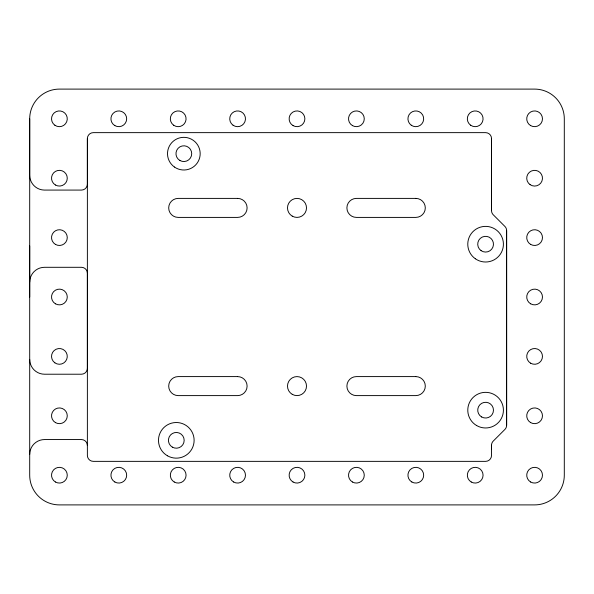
<?xml version="1.0" encoding="UTF-8"?>
<svg xmlns="http://www.w3.org/2000/svg" width="594" height="594" viewBox="0 0 594 594"><rect width="100%" height="100%" fill="white"/><g stroke="black" fill="none" stroke-linecap="round" stroke-linejoin="round"><path stroke-width="0.89" d="M29.7 297L29.7 118.8A29.7 29.7 0 0 1 59.4 89.1L534.6 89.1A29.7 29.7 0 0 1 564.3 118.8L564.3 475.2A29.7 29.7 0 0 1 534.6 504.9L59.4 504.9A29.7 29.7 0 0 1 29.7 475.2L29.7 245.961M87.377 138.58L87.377 455.42A5.94 5.94 0 0 0 93.317 461.36L485.595 461.36A5.94 5.94 0 0 0 491.535 455.42L491.535 445.248A5.94 5.94 0 0 1 493.28 441.052L504.885 429.447A5.94 5.94 0 0 0 506.623 425.245L506.623 230.613A5.94 5.94 0 0 0 504.885 226.418L493.272 214.805A5.94 5.94 0 0 1 491.535 210.603L491.535 138.58A5.94 5.94 0 0 0 485.595 132.64L93.317 132.64A5.94 5.94 0 0 0 87.377 138.58L87.377 184.14A5.94 5.94 0 0 1 81.437 190.08L44.186 190.073A14.85 14.85 0 0 1 29.7 175.23L29.7 118.8M506.623 230.613L506.623 425.245M491.535 138.58L491.535 210.603M491.535 445.255L491.535 449.064M29.7 282.15A14.85 14.85 0 0 1 44.55 267.3L81.437 267.3A5.94 5.94 0 0 1 87.377 273.24L87.377 368.28A5.94 5.94 0 0 1 81.437 374.22L44.55 374.22A14.85 14.85 0 0 1 29.7 359.37M29.7 454.41A14.85 14.85 0 0 1 44.55 439.56L81.437 439.56A5.94 5.94 0 0 1 87.377 445.5M237.607 198.396L178.207 198.396A9.504 9.504 0 0 0 168.696 207.9A9.504 9.504 0 0 0 178.2 217.404L237.607 217.404A9.504 9.504 0 0 0 247.104 207.9A9.504 9.504 0 0 0 237.607 198.396M415.8 198.396L356.4 198.396A9.504 9.504 0 0 0 346.896 207.9A9.504 9.504 0 0 0 356.4 217.404L415.8 217.404A9.504 9.504 0 0 0 425.304 207.9A9.504 9.504 0 0 0 415.8 198.396M237.607 376.596L178.207 376.596A9.504 9.504 0 0 0 168.696 386.1A9.504 9.504 0 0 0 178.2 395.604L237.607 395.604A9.504 9.504 0 0 0 247.104 386.1A9.504 9.504 0 0 0 237.607 376.596M415.8 376.596L356.4 376.596A9.504 9.504 0 0 0 346.896 386.1A9.504 9.504 0 0 0 356.4 395.604L415.8 395.604A9.504 9.504 0 0 0 425.304 386.1A9.504 9.504 0 0 0 415.8 376.596M55.465 482.016A7.87 7.87 0 0 0 67.27 475.2A7.87 7.87 0 0 0 55.465 468.384A7.87 7.87 0 0 0 55.465 482.016M530.665 244.416A7.87 7.87 0 0 0 542.471 237.6A7.87 7.87 0 0 0 530.665 230.784A7.87 7.87 0 0 0 530.665 244.416M114.865 125.616A7.87 7.87 0 0 0 126.671 118.8A7.87 7.87 0 0 0 114.865 111.984A7.87 7.87 0 0 0 114.865 125.616M173.671 125.237A7.87 7.87 0 0 0 186.041 119.505A7.87 7.87 0 0 0 174.896 111.657A7.87 7.87 0 0 0 173.671 125.237M530.665 303.816A7.87 7.87 0 0 0 542.471 297A7.87 7.87 0 0 0 530.665 290.184A7.87 7.87 0 0 0 530.665 303.816M530.665 422.616A7.87 7.87 0 0 0 542.471 415.8A7.87 7.87 0 0 0 530.665 408.984A7.87 7.87 0 0 0 530.665 422.616M530.665 482.016A7.87 7.87 0 0 0 542.471 475.2A7.87 7.87 0 0 0 530.665 468.384A7.87 7.87 0 0 0 530.665 482.016M471.265 482.016A7.87 7.87 0 0 0 483.071 475.2A7.87 7.87 0 0 0 471.265 468.384A7.87 7.87 0 0 0 471.265 482.016M411.865 482.016A7.87 7.87 0 0 0 423.671 475.2A7.87 7.87 0 0 0 411.865 468.384A7.87 7.87 0 0 0 411.865 482.016M352.465 482.016A7.87 7.87 0 0 0 364.271 475.2A7.87 7.87 0 0 0 352.465 468.384A7.87 7.87 0 0 0 352.465 482.016M293.065 482.016A7.87 7.87 0 0 0 304.871 475.2A7.87 7.87 0 0 0 293.065 468.384A7.87 7.87 0 0 0 293.065 482.016M233.665 482.016A7.87 7.87 0 0 0 245.471 475.2A7.87 7.87 0 0 0 233.665 468.384A7.87 7.87 0 0 0 233.665 482.016M174.265 482.016A7.87 7.87 0 0 0 186.071 475.2A7.87 7.87 0 0 0 174.265 468.384A7.87 7.87 0 0 0 174.265 482.016M114.865 482.016A7.87 7.87 0 0 0 126.671 475.2A7.87 7.87 0 0 0 114.865 468.384A7.87 7.87 0 0 0 114.865 482.016M530.665 363.216A7.87 7.87 0 0 0 542.471 356.4A7.87 7.87 0 0 0 530.665 349.584A7.87 7.87 0 0 0 530.665 363.216M530.071 184.637A7.87 7.87 0 0 0 542.441 178.905A7.87 7.87 0 0 0 531.296 171.057A7.87 7.87 0 0 0 530.071 184.637M530.665 125.616A7.87 7.87 0 0 0 542.471 118.8A7.87 7.87 0 0 0 530.665 111.984A7.87 7.87 0 0 0 530.665 125.616M470.671 125.237A7.87 7.87 0 0 0 483.041 119.505A7.87 7.87 0 0 0 471.896 111.657A7.87 7.87 0 0 0 470.671 125.237M411.271 125.237A7.87 7.87 0 0 0 423.641 119.505A7.87 7.87 0 0 0 412.496 111.657A7.87 7.87 0 0 0 411.271 125.237M352.465 125.616A7.87 7.87 0 0 0 364.271 118.8A7.87 7.87 0 0 0 352.465 111.984A7.87 7.87 0 0 0 352.465 125.616M293.065 125.616A7.87 7.87 0 0 0 304.871 118.8A7.87 7.87 0 0 0 293.065 111.984A7.87 7.87 0 0 0 293.065 125.616M233.071 125.237A7.87 7.87 0 0 0 245.441 119.505A7.87 7.87 0 0 0 234.296 111.657A7.87 7.87 0 0 0 233.071 125.237M54.871 125.237A7.87 7.87 0 0 0 67.241 119.505A7.87 7.87 0 0 0 56.096 111.657A7.87 7.87 0 0 0 54.871 125.237M55.465 185.016A7.87 7.87 0 0 0 67.27 178.2A7.87 7.87 0 0 0 55.465 171.384A7.87 7.87 0 0 0 55.465 185.016M55.465 422.616A7.87 7.87 0 0 0 67.27 415.8A7.87 7.87 0 0 0 55.465 408.984A7.87 7.87 0 0 0 55.465 422.616M54.871 362.837A7.87 7.87 0 0 0 67.241 357.105A7.87 7.87 0 0 0 56.096 349.257A7.87 7.87 0 0 0 54.871 362.837M55.465 303.816A7.87 7.87 0 0 0 67.27 297A7.87 7.87 0 0 0 55.465 290.184A7.87 7.87 0 0 0 55.465 303.816M55.465 244.416A7.87 7.87 0 0 0 67.27 237.6A7.87 7.87 0 0 0 55.465 230.784A7.87 7.87 0 0 0 55.465 244.416M481.66 416.973A7.87 7.87 0 0 0 493.466 410.157A7.87 7.87 0 0 0 481.66 403.341A7.87 7.87 0 0 0 481.66 416.973M481.066 250.631A7.87 7.87 0 0 0 493.436 244.899A7.87 7.87 0 0 0 482.291 237.051A7.87 7.87 0 0 0 481.066 250.631M179.908 160.484A7.87 7.87 0 0 0 191.714 153.668A7.87 7.87 0 0 0 179.908 146.852A7.87 7.87 0 0 0 179.908 160.484M292.248 394.334A9.504 9.504 0 0 0 306.504 386.1A9.504 9.504 0 0 0 292.248 377.866A9.504 9.504 0 0 0 292.248 394.334M292.248 216.134A9.504 9.504 0 0 0 306.504 207.9A9.504 9.504 0 0 0 292.248 199.666A9.504 9.504 0 0 0 292.248 216.134M172.364 447.148A7.87 7.87 0 0 0 184.17 440.332A7.87 7.87 0 0 0 172.364 433.516A7.87 7.87 0 0 0 172.364 447.148M174.436 167.025A16.335 16.335 0 0 0 200.111 155.138A16.335 16.335 0 0 0 176.982 138.847A16.335 16.335 0 0 0 174.436 167.025M475.334 258.761A17.82 17.82 0 0 0 503.341 245.797A17.82 17.82 0 0 0 478.111 228.022A17.82 17.82 0 0 0 475.334 258.761M476.685 425.586A17.82 17.82 0 0 0 503.415 410.157A17.82 17.82 0 0 0 476.685 394.728A17.82 17.82 0 0 0 476.685 425.586M167.389 455.761A17.82 17.82 0 0 0 194.119 440.332A17.82 17.82 0 0 0 167.389 424.903A17.82 17.82 0 0 0 167.389 455.761"/></g></svg>
